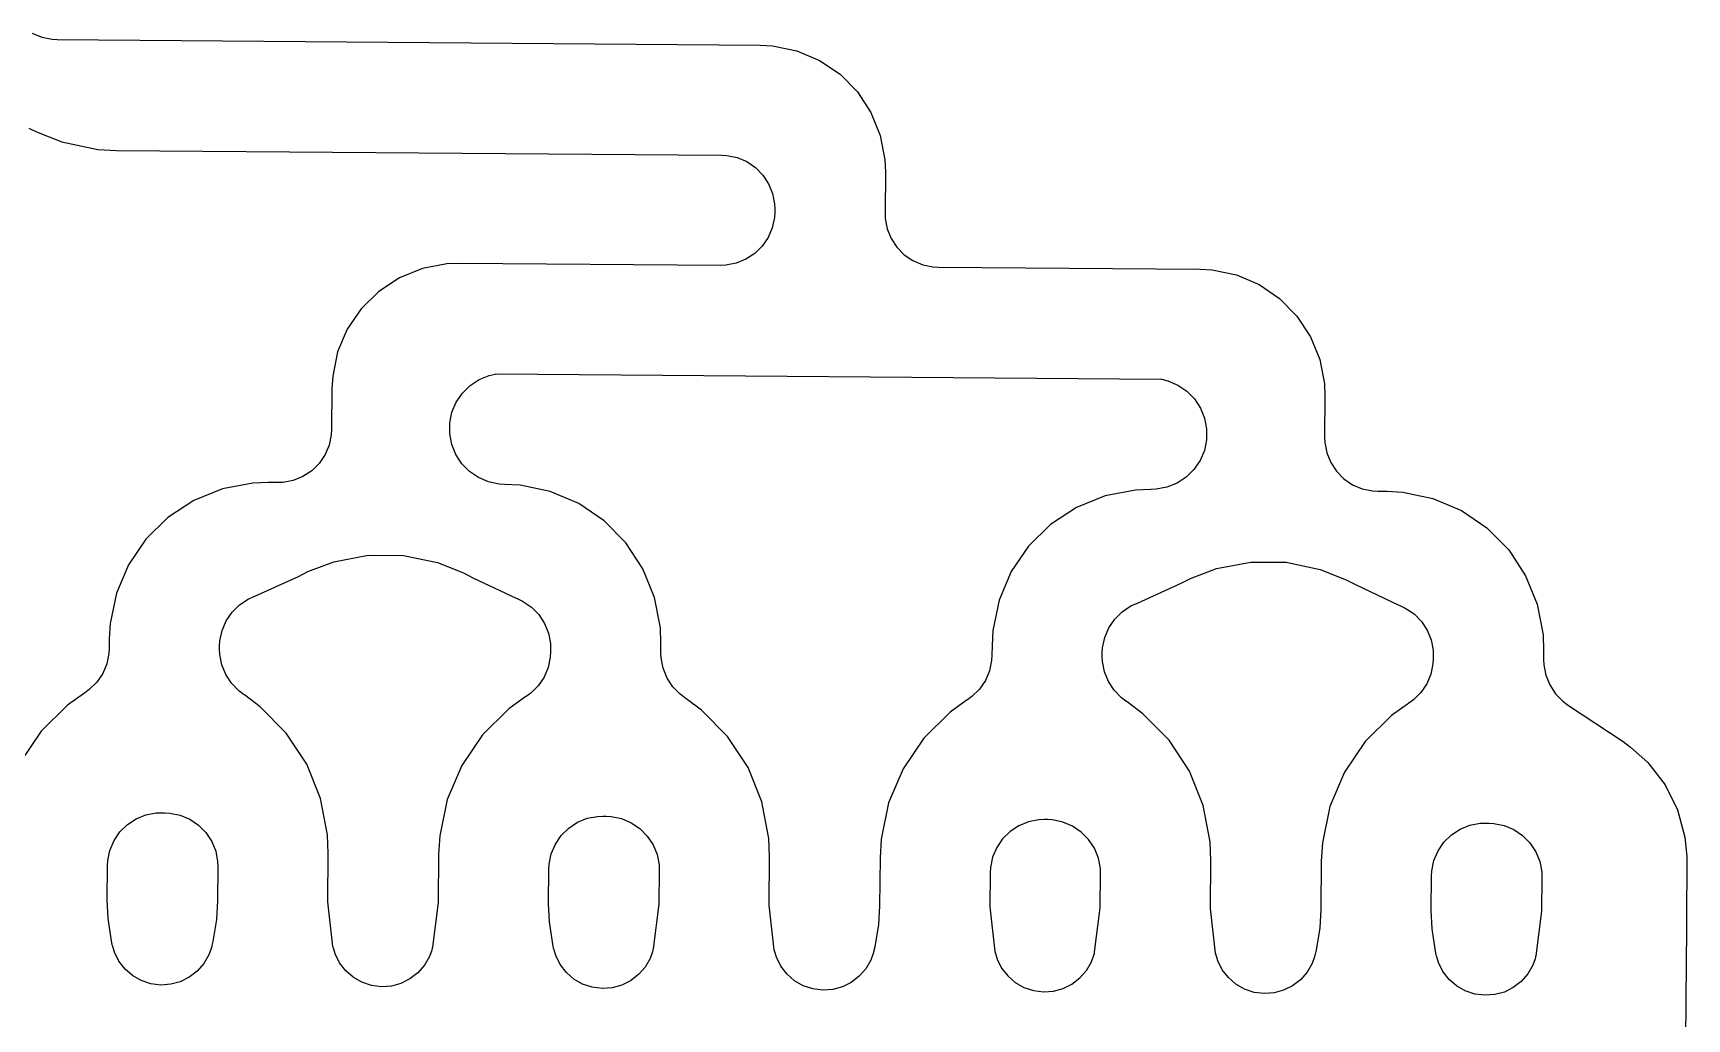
# Model space of a CAD drawing. Extents: x -7117 to 217883, y -155278 to 144722.
# Drawn here: x 113765 to 119536, y 125980 to 129421 of the extents above; entities that cross this region are included whole.
import ezdxf

# ---------------------------------------------------------------- set-up
doc = ezdxf.new("R2010")
doc.units = 13
doc.header["$MEASUREMENT"] = 0
doc.layers.add('2-light', color=80, linetype='Continuous')
doc.layers.add('3-dark', color=170, linetype='Continuous')

msp = doc.modelspace()

# ---------------------------------------------------------------- linework, layer by layer
at = {"layer": '2-light'}
msp.add_lwpolyline([(113761.5, 129420.6), (113795.3, 129406.3), (113831.2, 129398.9), (113849.5, 129397.9), (116302.4, 129378.7), (116345.5, 129376.3), (116430, 129358.8), (116509.4, 129325.1), (116580.8, 129276.7), (116641.3, 129215.2), (116688.6, 129143.1), (116721, 129063.2), (116737.2, 128978.4), (116739, 128935.3), (116737.8, 128792.3), (116738.6, 128774), (116745.5, 128738), (116759.2, 128704), (116779.4, 128673.3), (116805.1, 128647.2), (116835.4, 128626.6), (116869.2, 128612.3), (116905.1, 128604.9), (116923.4, 128603.8), (117836.3, 128596.7), (117879.5, 128594.3), (117963.9, 128576.8), (118043.4, 128543.1), (118114.7, 128494.7), (118175.2, 128433.2), (118222.6, 128361.1), (118255, 128281.2), (118271.1, 128196.4), (118272.9, 128153.3), (118271.8, 128010.3), (118272.5, 127992), (118279.4, 127956), (118293.2, 127922), (118313.3, 127891.3), (118339, 127865.2), (118369.3, 127844.6), (118403.1, 127830.3), (118439, 127822.9), (118457.3, 127821.8), (118490.3, 127821.6), (118544.2, 127818.5), (118649.8, 127796.7), (118749.1, 127754.6), (118838.2, 127694), (118913.9, 127617.2), (118973.1, 127527.1), (119013.6, 127427.1), (119033.8, 127321.2), (119036, 127267.3), (119035.7, 127234.3), (119036.5, 127216), (119043.4, 127180), (119057.1, 127146), (119077.3, 127115.3), (119103, 127089.2), (119118.6, 127077.5), (119119.5, 127076.9), (119313.2, 126947.9), (119339.3, 126929.2), (119399.5, 126875), (119459.5, 126797.4), (119503.2, 126709.7), (119528.9, 126615.1), (119535.7, 126547.2), (119535.9, 126527.9), (119532.8, 126135.2), (119532.4, 126082.6), (119530.7, 125866.6)], dxfattribs=at)
at = {"layer": '3-dark'}
msp.add_lwpolyline([(113750.5, 129089.1), (113777, 129075.7), (113864.9, 129041.2), (113991.6, 129014.9), (114056.3, 129011.2), (116167.4, 128994.8), (116185.7, 128993.7), (116221.6, 128986.3), (116255.4, 128972), (116285.7, 128951.4), (116311.4, 128925.3), (116331.5, 128894.6), (116345.3, 128860.6), (116352.2, 128824.6), (116352.9, 128806.3), (116352.9, 128795.3), (116351.8, 128777), (116344.4, 128741.1), (116330.1, 128707.3), (116309.5, 128677), (116283.4, 128651.3), (116252.7, 128631.2), (116218.7, 128617.4), (116182.7, 128610.5), (116164.4, 128609.8), (115251.4, 128616.9), (115208.3, 128615.1), (115123.6, 128599), (115043.6, 128566.6), (114971.5, 128519.2), (114910.1, 128458.7), (114861.6, 128387.4), (114827.9, 128307.9), (114810.5, 128223.5), (114808, 128180.3), (114806.9, 128037.4), (114805.8, 128019), (114798.4, 127983.1), (114784.1, 127949.4), (114763.5, 127919.1), (114737.4, 127893.3), (114706.8, 127873.2), (114672.8, 127859.4), (114636.8, 127852.6), (114618.4, 127851.8), (114585.4, 127852.1), (114531.5, 127849.8), (114425.6, 127829.6), (114325.7, 127789.2), (114235.6, 127730), (114158.7, 127654.3), (114098.1, 127565.1), (114056.1, 127465.9), (114034.2, 127360.3), (114031.2, 127306.4), (114030.9, 127273.4), (114029.9, 127255.1), (114022.4, 127219.2), (114008.1, 127185.4), (113987.5, 127155.1), (113961.4, 127129.4), (113945.6, 127117.9), (113944.7, 127117.3), (113941.3, 127115.2), (113885.6, 127074.8), (113793.4, 126984), (113720.7, 126877)], dxfattribs=at)
for points in [[(116352.3, 126217.8), (116351.4, 126221.4), (116334, 126377.4), (116335.3, 126545.5), (116332.6, 126610.2), (116308.4, 126737.3), (116259.8, 126857.2), (116188.7, 126965.3), (116098, 127057.5), (116042.9, 127098.7), (116039.6, 127101), (116038.7, 127101.6), (116023.1, 127113.3), (115997.4, 127139.4), (115977.2, 127170), (115963.5, 127204), (115956.6, 127240), (115955.8, 127258.4), (115956.1, 127291.4), (115953.9, 127345.3), (115933.7, 127451.2), (115893.2, 127551.1), (115834, 127641.2), (115758.3, 127718.1), (115669.2, 127778.7), (115569.9, 127820.7), (115464.3, 127842.6), (115410.4, 127845.6), (115391.4, 127846.7), (115354.2, 127854.4), (115319.2, 127869.2), (115287.7, 127890.6), (115261.1, 127917.7), (115240.2, 127949.5), (115225.9, 127984.7), (115218.8, 128022), (115219.1, 128060.1), (115226.8, 128097.3), (115241.6, 128132.3), (115263, 128163.7), (115290.1, 128190.4), (115321.9, 128211.3), (115357.1, 128225.5), (115378, 128230.5), (115380.4, 128230.9), (117701.3, 128212.8), (117703.8, 128212.3), (117724.6, 128207.1), (117759.6, 128192.2), (117791, 128170.9), (117817.7, 128143.8), (117838.6, 128112), (117852.9, 128076.8), (117860, 128039.4), (117859.7, 128001.4), (117852, 127964.2), (117837.2, 127929.2), (117815.8, 127897.7), (117788.7, 127871.1), (117756.9, 127850.2), (117721.7, 127835.9), (117684.4, 127828.8), (117665.3, 127828), (117611.4, 127825.8), (117505.5, 127805.6), (117405.6, 127765.1), (117315.5, 127705.9), (117238.6, 127630.3), (117178, 127541.1), (117136, 127441.8), (117114.1, 127336.2), (117111.1, 127282.3), (117110.8, 127249.3), (117109.8, 127231), (117102.3, 127195.1), (117088, 127161.4), (117067.4, 127131), (117041.3, 127105.3), (117025.5, 127093.9), (117024.6, 127093.3), (117021.2, 127091.1), (116965.6, 127050.7), (116873.4, 126960), (116800.6, 126853), (116750.2, 126733.8), (116724, 126607.1), (116720.3, 126542.5), (116719, 126374.4), (116715.3, 126309.7), (116702.3, 126232.2), (116699.1, 126218.7), (116698.2, 126215.1), (116696.4, 126208.5), (116688, 126185.7), (116670.6, 126155.4), (116647.7, 126129.1), (116620.1, 126107.7), (116588.9, 126092.2), (116555.2, 126083), (116520.4, 126080.6), (116485.8, 126085), (116452.7, 126096.1), (116422.4, 126113.4), (116396.1, 126136.4), (116374.7, 126164), (116359.2, 126195.2), (116353, 126214.8)], [(114812.3, 126229.9), (114811.5, 126233.5), (114794, 126389.4), (114795.3, 126557.5), (114792.7, 126622.2), (114768.4, 126749.3), (114719.8, 126869.2), (114648.8, 126977.3), (114558, 127069.5), (114503, 127110.8), (114499.7, 127113), (114498.7, 127113.6), (114483.1, 127125.3), (114457.4, 127151.4), (114437.3, 127182.1), (114423.5, 127216), (114416.6, 127252), (114415.9, 127270.4), (114416, 127281.4), (114417, 127299.7), (114424.5, 127335.6), (114438.7, 127369.4), (114459.3, 127399.7), (114485.5, 127425.4), (114516.1, 127445.5), (114535.9, 127454.5), (114539.1, 127455.7), (114691.7, 127524.7), (114723.9, 127541.2), (114814.9, 127575.9), (114934.9, 127598.8), (115057.1, 127597.9), (115176.7, 127573.1), (115267.1, 127537), (115299.1, 127520), (115450.6, 127448.5), (115453.7, 127447.3), (115473.4, 127438), (115503.7, 127417.4), (115529.4, 127391.3), (115549.5, 127360.7), (115563.3, 127326.7), (115570.2, 127290.7), (115570.9, 127272.4), (115570.9, 127261.4), (115569.8, 127243), (115562.4, 127207.1), (115548.1, 127173.4), (115527.5, 127143.1), (115501.4, 127117.3), (115485.6, 127105.9), (115484.6, 127105.3), (115481.3, 127103.1), (115425.6, 127062.8), (115333.4, 126972), (115260.7, 126865), (115210.2, 126745.8), (115184, 126619.2), (115180.3, 126554.5), (115180.3, 126554.5), (115179, 126386.4), (115159.1, 126230.7), (115158.2, 126227.2), (115156.4, 126220.5), (115148, 126197.7), (115130.7, 126167.4), (115107.8, 126141.1), (115080.2, 126119.7), (115048.9, 126104.2), (115015.3, 126095), (114980.4, 126092.6), (114945.8, 126097), (114912.7, 126108.1), (114882.5, 126125.5), (114856.1, 126148.4), (114834.8, 126176), (114819.2, 126207.2), (114813, 126226.8)], [(117892.2, 126205.8), (117891.4, 126209.4), (117873.9, 126365.4), (117875.2, 126533.4), (117875.2, 126533.4), (117872.6, 126598.2), (117848.3, 126725.2), (117799.7, 126845.2), (117728.7, 126953.3), (117637.9, 127045.5), (117582.9, 127086.7), (117579.6, 127088.9), (117578.6, 127089.6), (117563, 127101.2), (117537.3, 127127.4), (117517.2, 127158), (117503.4, 127192), (117496.6, 127228), (117495.8, 127246.3), (117495.9, 127257.3), (117496.9, 127275.7), (117504.4, 127311.6), (117518.6, 127345.3), (117539.3, 127375.6), (117565.4, 127401.3), (117596, 127421.5), (117615.8, 127430.4), (117619, 127431.6), (117771.6, 127500.7), (117803.8, 127517.2), (117894.8, 127551.9), (118014.8, 127574.8), (118137, 127573.8), (118256.6, 127549.1), (118347, 127512.9), (118379, 127495.9), (118530.5, 127424.5), (118533.6, 127423.3), (118553.3, 127414), (118583.6, 127393.4), (118609.3, 127367.3), (118629.5, 127336.6), (118643.2, 127302.7), (118650.1, 127266.6), (118650.8, 127248.3), (118650.8, 127237.3), (118649.7, 127219), (118642.3, 127183.1), (118628, 127149.3), (118607.4, 127119), (118581.3, 127093.3), (118565.5, 127081.9), (118564.5, 127081.2), (118561.2, 127079.1), (118505.5, 127038.7), (118413.3, 126948), (118340.6, 126840.9), (118290.1, 126721.8), (118263.9, 126595.1), (118260.2, 126530.4), (118260.2, 126530.4), (118258.9, 126362.4), (118255.2, 126297.7), (118242.3, 126220.2), (118239, 126206.7), (118238.1, 126203.1), (118236.3, 126196.5), (118227.9, 126173.6), (118210.6, 126143.4), (118187.7, 126117), (118160.1, 126095.7), (118128.8, 126080.1), (118095.2, 126071), (118060.4, 126068.6), (118025.7, 126073), (117992.7, 126084.1), (117962.4, 126101.4), (117936, 126124.3), (117914.7, 126151.9), (117899.2, 126183.2), (117893, 126202.8)], [(114042.3, 126235.9), (114041.5, 126239.5), (114038.5, 126253), (114026.7, 126330.7), (114024, 126395.5), (114025, 126514.4), (114026, 126532.7), (114033.4, 126568.6), (114047.7, 126602.4), (114068.3, 126632.7), (114094.5, 126658.4), (114125.1, 126678.6), (114159.1, 126692.3), (114195.1, 126699.2), (114213.4, 126699.9), (114224.4, 126699.9), (114242.7, 126698.8), (114278.6, 126691.4), (114312.4, 126677.1), (114342.7, 126656.5), (114368.4, 126630.4), (114388.6, 126599.7), (114402.3, 126565.7), (114409.2, 126529.7), (114410, 126511.4), (114409, 126392.4), (114405.3, 126327.8), (114392.4, 126250.2), (114389.2, 126236.8), (114388.3, 126233.2), (114386.5, 126226.5), (114378, 126203.7), (114360.7, 126173.4), (114337.8, 126147.1), (114310.2, 126125.8), (114278.9, 126110.2), (114245.3, 126101), (114210.5, 126098.6), (114175.9, 126103.1), (114142.8, 126114.2), (114112.5, 126131.5), (114086.2, 126154.4), (114064.8, 126182), (114049.3, 126213.2), (114043.1, 126232.9)], [(115582.3, 126223.9), (115581.4, 126227.4), (115578.4, 126241), (115566.7, 126318.7), (115564, 126383.4), (115564.9, 126502.4), (115566, 126520.7), (115573.4, 126556.6), (115587.7, 126590.4), (115608.3, 126620.7), (115634.4, 126646.4), (115665.1, 126666.5), (115699, 126680.3), (115735, 126687.2), (115753.4, 126687.9), (115764.4, 126687.8), (115782.7, 126686.8), (115818.6, 126679.4), (115852.4, 126665.1), (115882.7, 126644.5), (115908.4, 126618.3), (115928.5, 126587.7), (115942.3, 126553.7), (115949.2, 126517.7), (115949.9, 126499.4), (115949, 126380.4), (115929.1, 126224.7), (115928.2, 126221.2), (115926.4, 126214.5), (115918, 126191.7), (115900.7, 126161.4), (115877.7, 126135.1), (115850.1, 126113.7), (115818.9, 126098.2), (115785.2, 126089), (115750.4, 126086.6), (115715.8, 126091), (115682.7, 126102.1), (115652.4, 126119.5), (115626.1, 126142.4), (115604.8, 126170), (115589.2, 126201.2), (115583, 126220.8)], [(117468.2, 126209.1), (117469.1, 126212.7), (117488.9, 126368.4), (117489.9, 126487.4), (117489.1, 126505.7), (117482.2, 126541.7), (117468.5, 126575.7), (117448.3, 126606.3), (117422.6, 126632.4), (117392.3, 126653), (117358.6, 126667.3), (117322.7, 126674.8), (117304.3, 126675.8), (117293.3, 126675.9), (117275, 126675.1), (117239, 126668.3), (117205, 126654.5), (117174.4, 126634.4), (117148.3, 126608.7), (117127.6, 126578.3), (117113.4, 126544.6), (117105.9, 126508.7), (117104.9, 126490.4), (117104, 126371.4), (117121.4, 126215.4), (117122.2, 126211.8), (117123, 126208.8), (117129.2, 126189.2), (117144.7, 126157.9), (117166.1, 126130.3), (117192.4, 126107.4), (117222.7, 126090.1), (117255.8, 126079), (117290.4, 126074.6), (117325.2, 126077), (117358.9, 126086.2), (117390.1, 126101.7), (117417.7, 126123.1), (117440.6, 126149.4), (117457.9, 126179.7), (117466.4, 126202.5)], [(118662.2, 126199.8), (118661.3, 126203.4), (118658.3, 126216.9), (118646.6, 126294.7), (118643.9, 126359.4), (118644.8, 126478.3), (118645.9, 126496.7), (118653.3, 126532.6), (118667.6, 126566.3), (118688.2, 126596.6), (118714.3, 126622.4), (118745, 126642.5), (118778.9, 126656.2), (118815, 126663.1), (118833.3, 126663.9), (118844.3, 126663.8), (118862.6, 126662.7), (118898.5, 126655.3), (118932.3, 126641), (118962.6, 126620.4), (118988.3, 126594.3), (119008.4, 126563.7), (119022.2, 126529.7), (119029.1, 126493.7), (119029.8, 126475.3), (119028.9, 126356.4), (119009, 126200.7), (119008.1, 126197.1), (119006.3, 126190.5), (118997.9, 126167.6), (118980.6, 126137.3), (118957.6, 126111), (118930, 126089.7), (118898.8, 126074.1), (118865.1, 126065), (118830.3, 126062.6), (118795.7, 126067), (118762.6, 126078.1), (118732.3, 126095.4), (118706, 126118.3), (118684.7, 126145.9), (118669.1, 126177.2), (118662.9, 126196.8)]]:
    msp.add_lwpolyline(points, close=True, dxfattribs=at)

doc.saveas('drawing.dxf')
